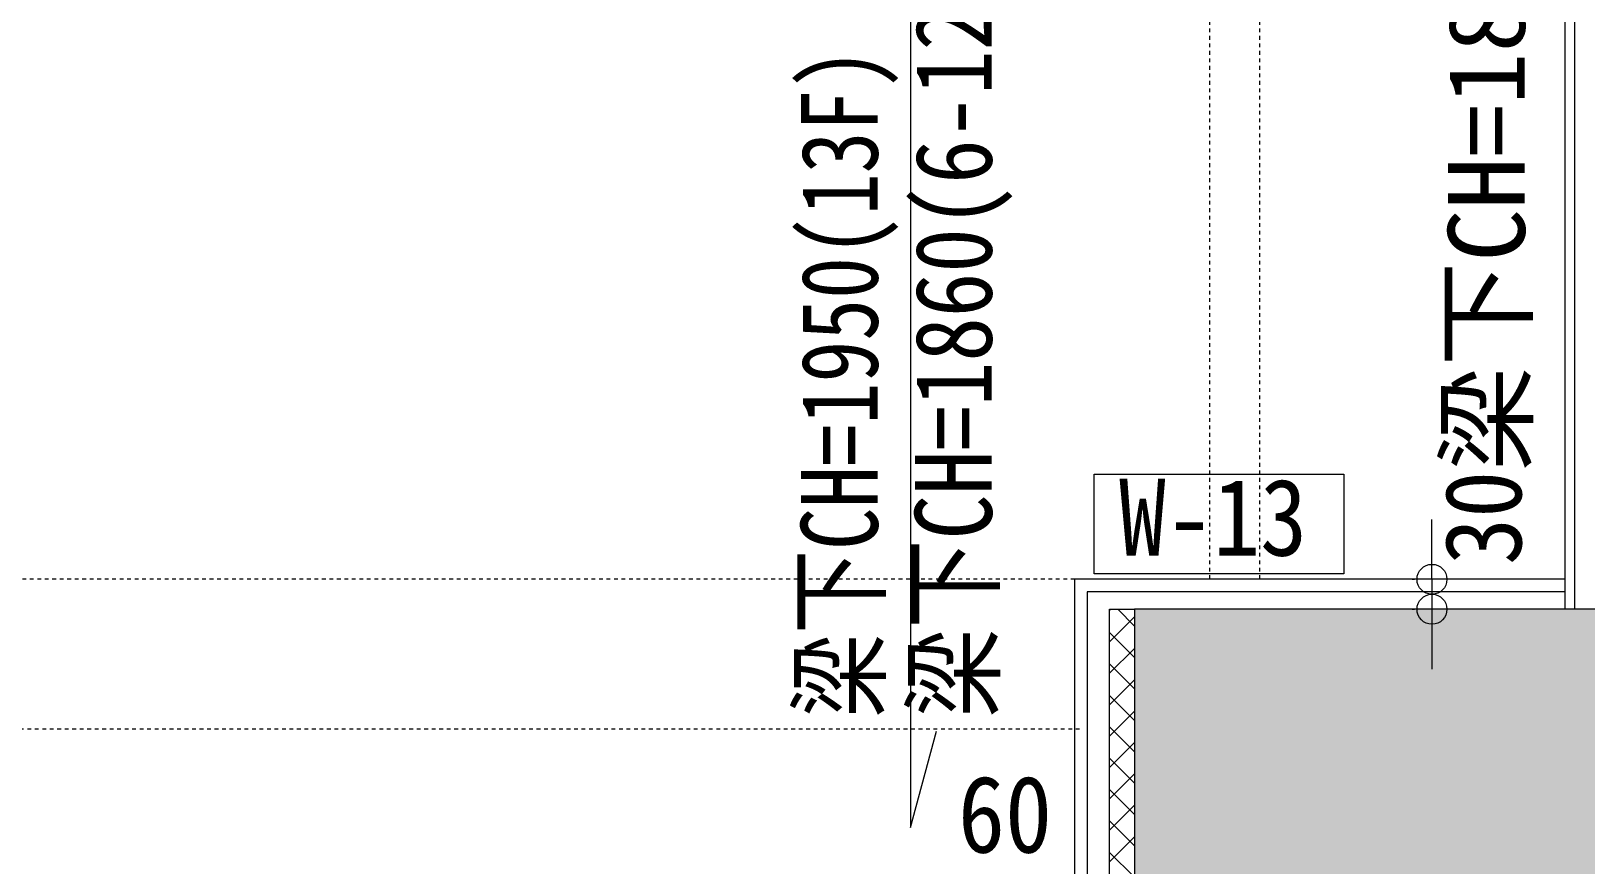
# Model space of a CAD drawing. Units: millimetres at full size, sheet at 1:30. Extents: x -17796 to 21385, y -23279 to 7734.
# Drawn here: x 17879 to 19436, y -4575 to -3740 of the extents above; entities that cross this region are included whole.
import ezdxf
from ezdxf.enums import TextEntityAlignment as Align

# ---------------------------------------------------------------- set-up
doc = ezdxf.new("R2010")
doc.units = ezdxf.units.MM
doc.header["$LTSCALE"] = 30
doc.linetypes.add('USER11', pattern=[0.25, 0.125, -0.125])
doc.linetypes.add('USER7', pattern=[0.2, 0.1, -0.1])
for name, color, linetype, lineweight in [('0-1_(W)電灯', 253, 'Continuous', 18), ('0-C_0_4P', 4, 'Continuous', 18), ('0-E_遮音材', 254, 'Continuous', 18), ('1-0_掃き出しﾏｰｸ', 253, 'USER7', 18)]:
    doc.layers.add(name, color=color, linetype=linetype, lineweight=lineweight)
doc.styles.add('ＭＳ ゴシック', font='')
doc.styles.get('ＭＳ ゴシック').set_extended_font_data('MS Gothic')

msp = doc.modelspace()

# ---------------------------------------------------------------- linework, layer by layer
at = {"layer": '0-1_(W)電灯', "color": 3, "linetype": 'USER11'}
for p, q in [((19059.07, 214.96), (19059.07, -4289.04)), ((19109.07, 214.96), (19109.07, -4289.04)), ((18924.07, -4289.04), (13939.07, -4289.04)), ((18929.07, -4439.04), (13939.07, -4439.04))]:
    msp.add_line(p, q, dxfattribs=at)
at = {"layer": '0-1_(W)電灯', "color": 171}
for p, q in [((19281.94, -4259.04), (19281.94, -4229.04)), ((19261.94, -4289.04), (19264.44, -4289.04)), ((19281.94, -4289.04), (19281.94, -4319.04)), ((19261.94, -4319.04), (19264.44, -4319.04)), ((19281.94, -4349.04), (19281.94, -4379.04))]:
    msp.add_line(p, q, dxfattribs=at)
at = {"layer": '0-1_(W)電灯', "color": 7}
for p, q in [((19281.94, -4289.04), (19281.94, -4259.04)), ((19281.94, -4319.04), (19281.94, -4349.04))]:
    msp.add_line(p, q, dxfattribs=at)
at = {"layer": '0-1_(W)電灯', "color": 41}
for p, q in [((18959.07, -4320.3), (18960.33, -4319.04)), ((18959.07, -4351.73), (18984.07, -4326.73)), ((18984.07, -4335.94), (18967.17, -4319.04)), ((18984.07, -4367.37), (18959.07, -4342.37)), ((18959.07, -4383.16), (18984.07, -4358.16)), ((18984.07, -4398.8), (18959.07, -4373.8)), ((18959.07, -4414.6), (18984.07, -4389.6)), ((18984.07, -4430.23), (18959.07, -4405.23)), ((18959.07, -4446.03), (18984.07, -4421.03)), ((18984.07, -4461.66), (18959.07, -4436.66)), ((18959.07, -4477.46), (18984.07, -4452.46)), ((18984.07, -4493.09), (18959.07, -4468.09)), ((18959.07, -4508.89), (18984.07, -4483.89)), ((18984.07, -4524.53), (18959.07, -4499.53)), ((18959.07, -4540.32), (18984.07, -4515.32)), ((18984.07, -4555.96), (18959.07, -4530.96)), ((18959.07, -4571.75), (18984.07, -4546.75)), ((18984.07, -4587.39), (18959.07, -4562.39))]:
    msp.add_line(p, q, dxfattribs=at)
at = {"layer": '0-1_(W)電灯', "color": 2}
msp.add_lwpolyline([(18759.77, -3657.91), (18759.77, -4537.67), (18785.65, -4441.08)], dxfattribs=at)
msp.add_lwpolyline([(19193.51, -4283.66), (18943.51, -4283.66), (18943.51, -4183.66), (19193.51, -4183.66)], close=True, dxfattribs=at)
at = {"layer": '0-1_(W)電灯', "color": 4}
for points in [[(19415.07, -4289.04), (18924.07, -4289.04), (18924.07, -5169.04)], [(19415.07, -4301.56), (18936.59, -4301.56), (18936.59, -5169.04)]]:
    msp.add_lwpolyline(points, dxfattribs=at)
at = {"layer": '0-1_(W)電灯', "color": 41}
msp.add_lwpolyline([(18959.07, -4319.04), (18984.07, -4319.04), (18984.07, -5169.04), (18959.07, -5169.04)], close=True, dxfattribs=at)
at = {"layer": '0-1_(W)電灯', "color": 7}
for centre in [(19281.94, -4289.04), (19281.94, -4319.04)]:
    msp.add_circle(centre, 15, dxfattribs=at)
at = {"layer": '0-C_0_4P'}
for p, q in [((19415.07, 2430.96), (19415.07, -4319.04)), ((19424.57, 2430.96), (19424.57, -4319.04))]:
    msp.add_line(p, q, dxfattribs=at)
at = {"layer": '0-E_遮音材'}
for points in [[(19984.07, -5169.04), (18984.07, -4319.04), (19984.07, -4319.04)], [(19984.07, -5169.04), (18984.07, -5169.04), (18984.07, -4319.04)]]:
    msp.add_solid(points, dxfattribs=at)
at = {"layer": '1-0_掃き出しﾏｰｸ', "color": 7, "linetype": 'Continuous'}
msp.add_lwpolyline([(18984.07, -5169.04), (18939.07, -5169.04), (18939.07, -5264.04), (18899.07, -5274.04), (18899.07, -5319.04), (18914.07, -5334.04), (20054.07, -5334.04), (20069.07, -5319.04), (20069.07, -5274.04), (20029.07, -5264.04), (20029.07, -5169.04), (19984.07, -5169.04), (19984.07, -4319.04), (18984.07, -4319.04)], close=True, dxfattribs=at)

# ---------------------------------------------------------------- texts
at = {"layer": '0-1_(W)電灯', "color": 4, "style": 'ＭＳ ゴシック'}
msp.add_text('梁下CH=1860 G1:850x1100(6-7F)', height=76.97, rotation=90, dxfattribs=at).set_placement((19398, -4180.98), align=Align.BOTTOM_LEFT)
at = {"layer": '0-1_(W)電灯', "color": 9, "style": 'ＭＳ ゴシック'}
for s, width, p in [('梁下CH=1860(6-12F)', 0.85, (18864.2, -4427.56)), ('梁下CH=1950(13F)', 0.8, (18750, -4427.56)), ('30', 0.9, (19394.54, -4274.65))]:
    msp.add_text(s, height=76.97, rotation=90, dxfattribs=dict(at, width=width)).set_placement(p, align=Align.BOTTOM_LEFT)
at = {"layer": '0-1_(W)電灯', "color": 2, "style": 'ＭＳ ゴシック', "width": 0.9}
msp.add_text('W-13', height=76.97, dxfattribs=at).set_placement((18968.44, -4288.47), align=Align.BOTTOM_LEFT)
at = {"layer": '0-1_(W)電灯', "color": 9, "style": 'ＭＳ ゴシック', "width": 0.9}
msp.add_text('60', height=76.97, dxfattribs=at).set_placement((18807.24, -4585.79), align=Align.BOTTOM_LEFT)

doc.saveas('drawing.dxf')
